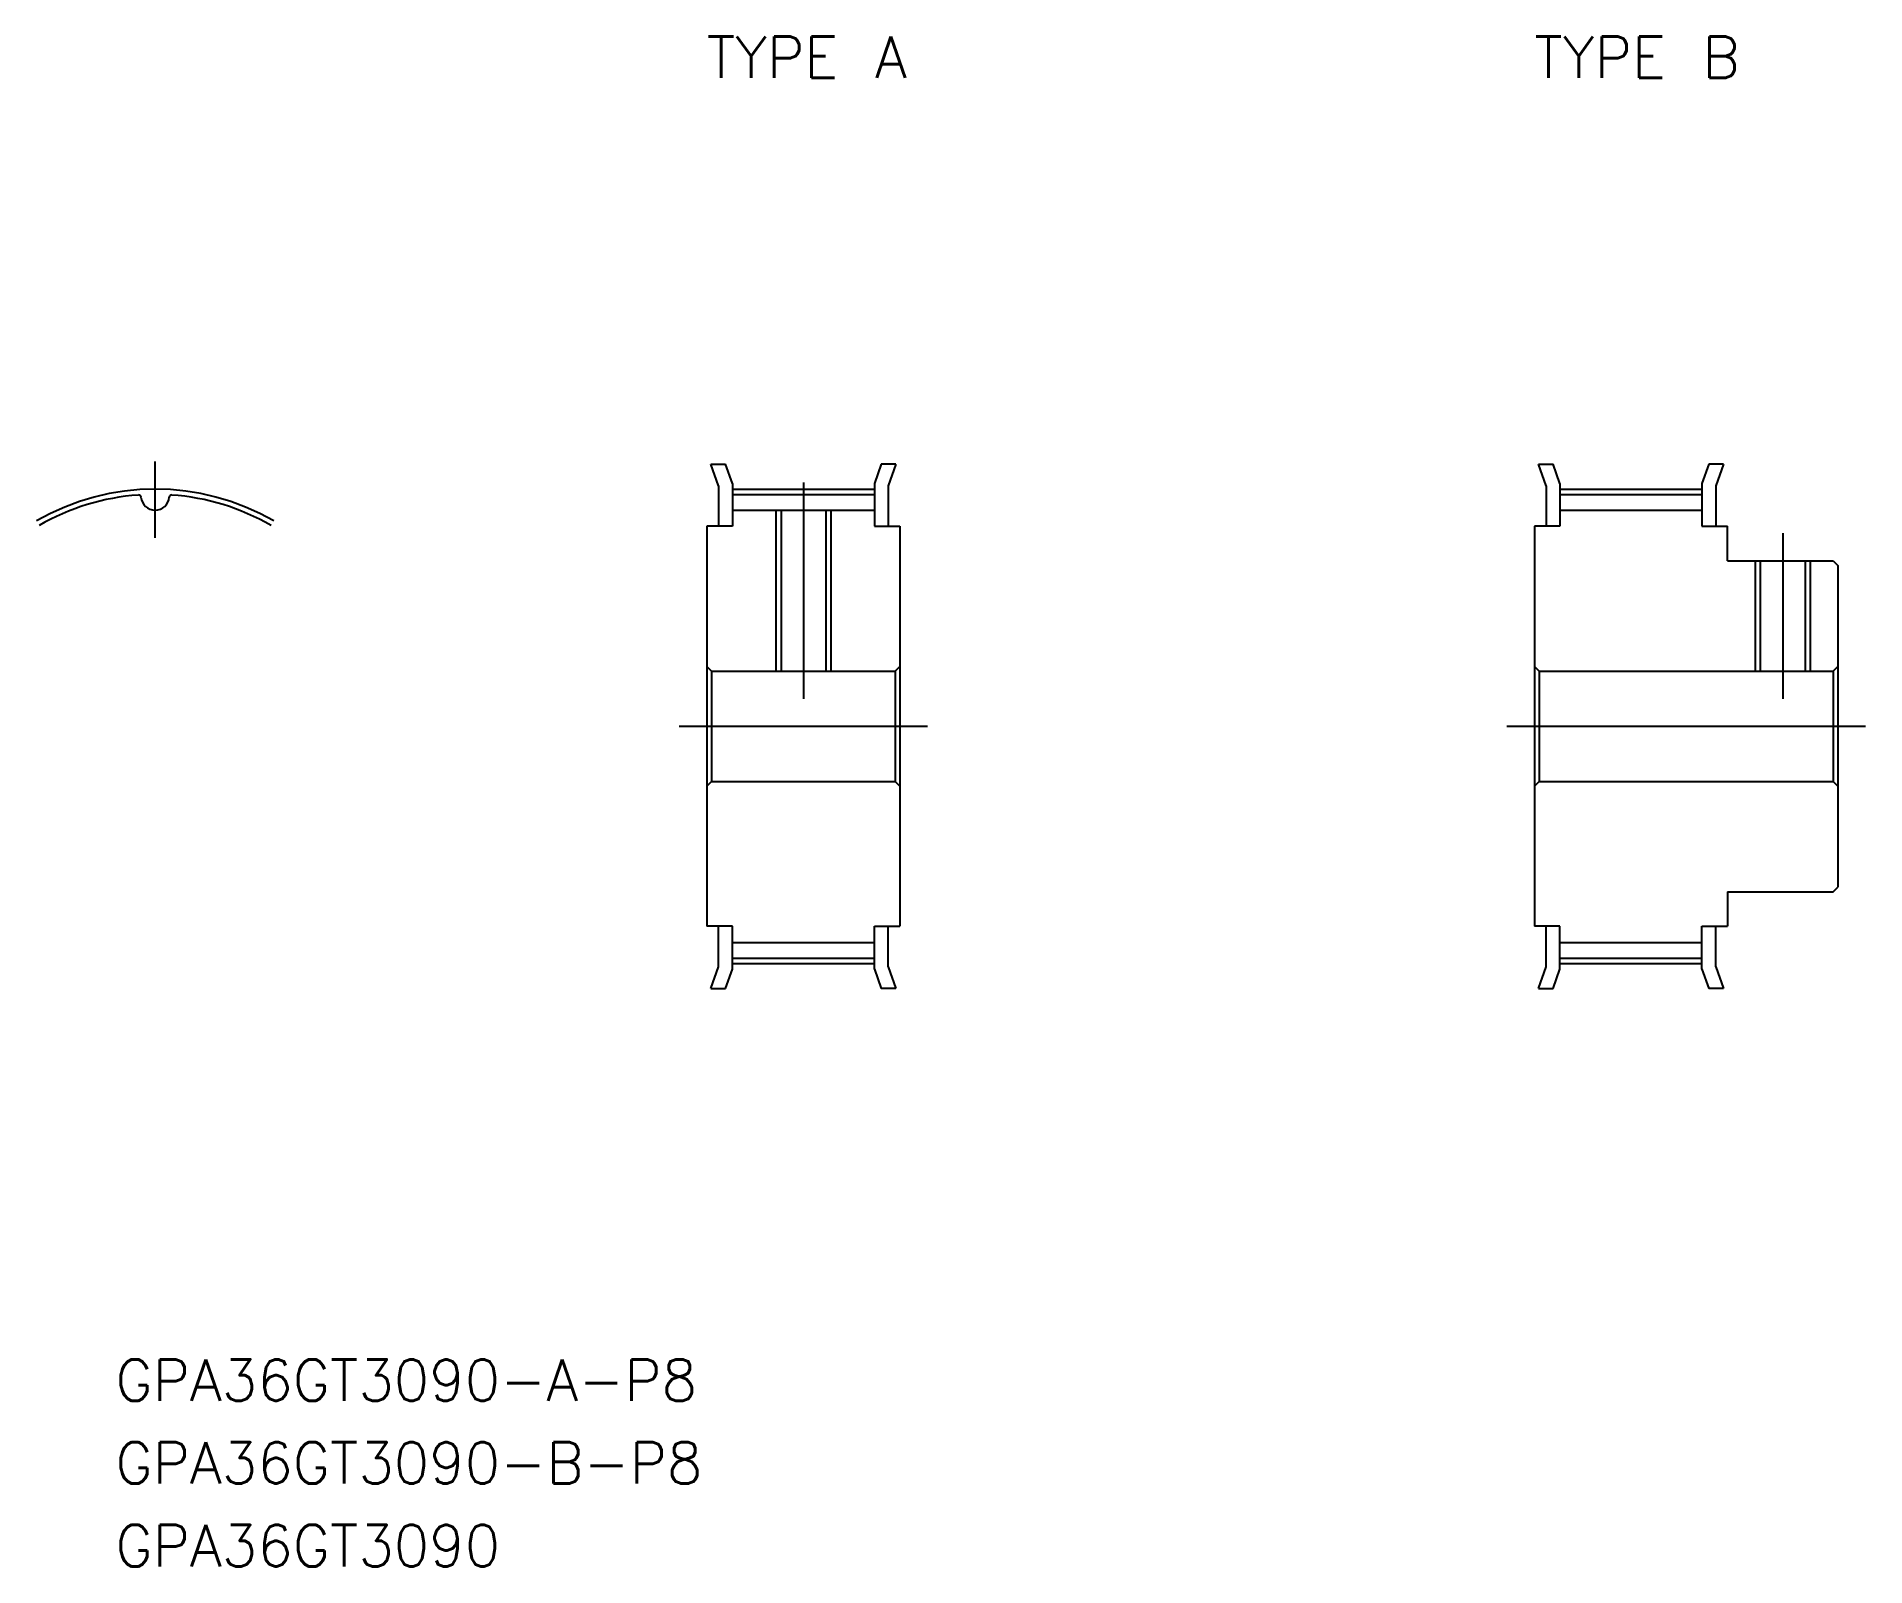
# Model space of a CAD drawing. Extents: x -9 to 124, y -61 to 50.
import ezdxf

# ---------------------------------------------------------------- set-up
doc = ezdxf.new("R2010")
doc.units = 0
doc.linetypes.add('CENTER', pattern=[50.8, 31.75, -6.35, 6.35, -6.35])
doc.layers.get('0').update_dxf_attribs({"linetype": 'CONTINUOUS'})
doc.layers.add('CENTER', color=1, linetype='CONTINUOUS')
doc.styles.get("Standard").update_dxf_attribs({"font": 'txt.shx', "height": 3, "bigfont": 'bigfont.shx'})

msp = doc.modelspace()

# ---------------------------------------------------------------- linework, layer by layer
at = {"color": 7, "linetype": 'CONTINUOUS'}
for p, q in [((40.85, 17.43), (40.3, 19)), ((40.3, 19), (41.36, 19)), ((41.85, 17.6), (41.36, 19)), ((52.64, 19), (52.15, 17.6)), ((53.7, 19), (52.64, 19)), ((53.7, 19), (53.15, 17.43)), ((100.85, 17.43), (100.3, 19)), ((100.3, 19), (101.36, 19)), ((101.85, 17.6), (101.36, 19)), ((112.64, 19), (112.15, 17.6)), ((113.7, 19), (112.64, 19)), ((113.7, 19), (113.15, 17.43)), ((40.85, 17.43), (40.85, 14.5)), ((41.85, 17.6), (41.85, 14.5)), ((52.15, 17.6), (52.15, 14.5)), ((53.15, 17.43), (53.15, 14.5)), ((100.85, 17.43), (100.85, 14.5)), ((101.85, 17.6), (101.85, 14.5)), ((112.15, 17.6), (112.15, 14.5)), ((113.15, 17.43), (113.15, 14.5)), ((41.85, 16.81), (52.15, 16.81)), ((101.85, 16.81), (112.15, 16.81)), ((41.85, 15.67), (52.15, 15.67)), ((45.38, 15.67), (45.38, 4)), ((48.62, 15.67), (48.62, 4)), ((101.85, 15.67), (112.15, 15.67)), ((40, 14.5), (40, -14.5)), ((41.85, 14.5), (40, 14.5)), ((52.15, 14.5), (54, 14.5)), ((54, 14.5), (54, -14.5)), ((100, 14.5), (100, -14.5)), ((101.85, 14.5), (100, 14.5)), ((112.15, 14.5), (114, 14.5)), ((114, 12), (114, 14.5)), ((114, 12), (121.66, 12)), ((116.38, 12), (116.38, 4)), ((119.62, 12), (119.62, 4)), ((121.66, 12), (122, 11.66)), ((122, 11.66), (122, -11.66)), ((40, 4.34), (40.34, 4)), ((40.34, 4), (53.66, 4)), ((40.34, 4), (40.34, -4)), ((54, 4.34), (53.66, 4)), ((53.66, 4), (53.66, -4)), ((100, 4.34), (100.34, 4)), ((100.34, 4), (121.66, 4)), ((100.34, 4), (100.34, -4)), ((122, 4.34), (121.66, 4)), ((121.66, 4), (121.66, -4)), ((40, -4.34), (40.34, -4)), ((40.34, -4), (53.66, -4)), ((54, -4.34), (53.66, -4)), ((100, -4.34), (100.34, -4)), ((100.34, -4), (121.66, -4)), ((122, -4.34), (121.66, -4)), ((121.66, -12), (122, -11.66)), ((114, -12), (121.66, -12)), ((114, -12), (114, -14.5)), ((41.85, -14.5), (40, -14.5)), ((40.85, -17.43), (40.85, -14.5)), ((41.85, -17.6), (41.85, -14.5)), ((52.15, -17.6), (52.15, -14.5)), ((52.15, -14.5), (54, -14.5)), ((53.15, -17.43), (53.15, -14.5)), ((101.85, -14.5), (100, -14.5)), ((100.85, -17.43), (100.85, -14.5)), ((101.85, -17.6), (101.85, -14.5)), ((112.15, -17.6), (112.15, -14.5)), ((112.15, -14.5), (114, -14.5)), ((113.15, -17.43), (113.15, -14.5)), ((41.85, -15.67), (52.15, -15.67)), ((101.85, -15.67), (112.15, -15.67)), ((41.85, -16.81), (52.15, -16.81)), ((101.85, -16.81), (112.15, -16.81)), ((40.3, -19), (40.85, -17.43)), ((41.36, -19), (41.85, -17.6)), ((52.15, -17.6), (52.64, -19)), ((53.15, -17.43), (53.7, -19)), ((100.3, -19), (100.85, -17.43)), ((101.36, -19), (101.85, -17.6)), ((112.15, -17.6), (112.64, -19)), ((113.15, -17.43), (113.7, -19)), ((40.3, -19), (41.36, -19)), ((53.7, -19), (52.64, -19)), ((100.3, -19), (101.36, -19)), ((113.7, -19), (112.64, -19))]:
    msp.add_line(p, q, dxfattribs=at)
at = {"color": 3, "linetype": 'CONTINUOUS'}
for p, q in [((45, 15.67), (45, 4)), ((49, 15.67), (49, 4)), ((116, 12), (116, 4)), ((120, 12), (120, 4))]:
    msp.add_line(p, q, dxfattribs=at)
at = {"color": 7, "linetype": 'CONTINUOUS'}
for centre, radius, start, end in [((0, 0), 16.81, 94.111, 120), ((-1.19, 16.6), 0.171, 4.7831, 94.111), ((0, 16.7), 1.03, 184.7831, 355.2169), ((1.19, 16.6), 0.171, 85.889, 175.2169), ((0, 0), 16.81, 60, 85.889)]:
    msp.add_arc(centre, radius, start, end, dxfattribs=at)
at = {"layer": 'CENTER', "color": 1, "linetype": 'CENTER'}
for p, q in [((0, 13.67), (0, 19.19)), ((47, 17.67), (47, 2)), ((41.85, 17.19), (52.15, 17.19)), ((101.85, 17.19), (112.15, 17.19)), ((118, 14), (118, 2)), ((38, 0), (56, 0)), ((98, 0), (124, 0)), ((41.85, -17.19), (52.15, -17.19)), ((101.85, -17.19), (112.15, -17.19))]:
    msp.add_line(p, q, dxfattribs=at)
msp.add_arc((0, 0), 17.19, 60, 120, dxfattribs=at)

# ---------------------------------------------------------------- texts
at = {"color": 7, "linetype": 'CONTINUOUS'}
for s, p in [('TYPE A', (40, 47)), ('TYPE B', (100, 47)), ('GPA36GT3090-A-P8', (-2.88, -48.9)), ('GPA36GT3090-B-P8', (-2.88, -54.9)), ('GPA36GT3090', (-2.88, -60.9))]:
    msp.add_text(s, height=3, dxfattribs=at).set_placement(p)

doc.saveas('drawing.dxf')
